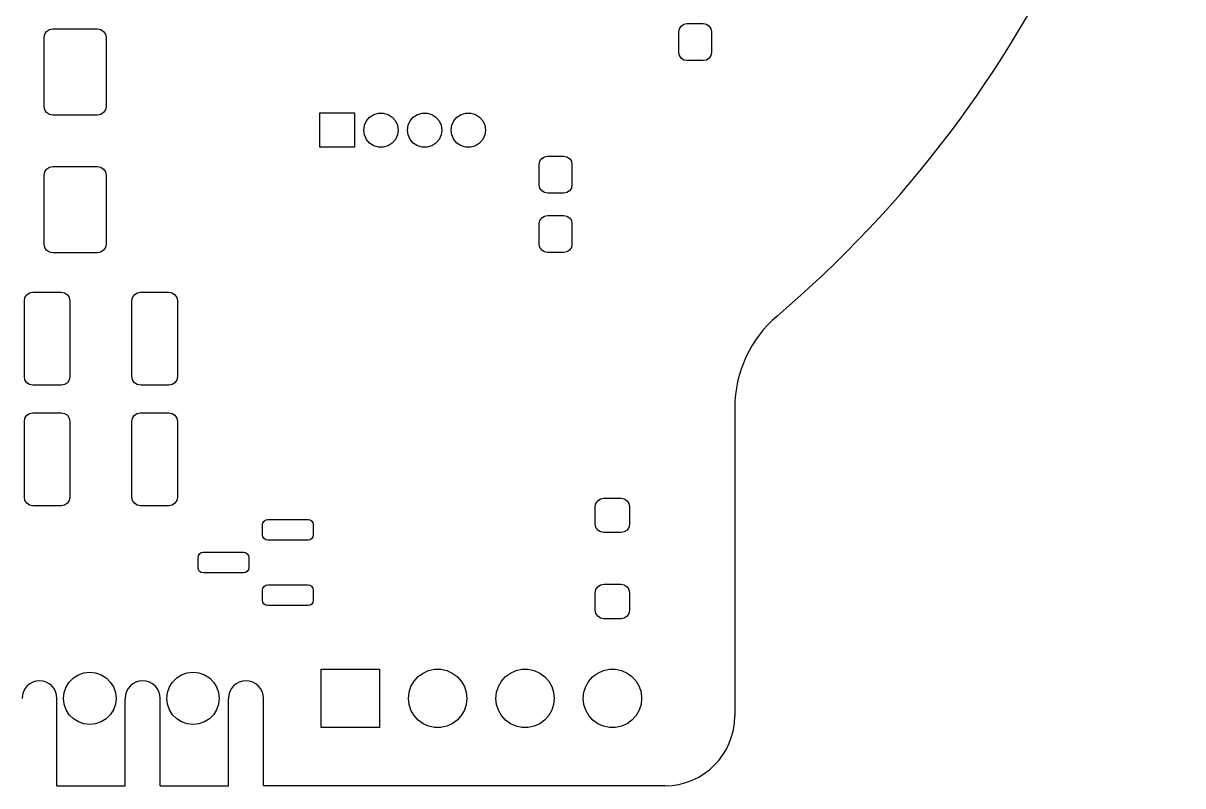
# Model space of a CAD drawing. Extents: x 116 to 183, y -110.2 to -37.6.
# Drawn here: x 149.24 to 182.95, y -110.24 to -88.08 of the extents above; entities that cross this region are included whole.
import ezdxf

# ---------------------------------------------------------------- set-up
doc = ezdxf.new("R2010")
doc.units = 0
doc.layers.add('BLACK', color=7, linetype='CONTINUOUS')

msp = doc.modelspace()

# ---------------------------------------------------------------- linework, layer by layer
at = {"layer": 'BLACK', "linetype": 'CONTINUOUS'}
for p, q in [((149.923223, -88.323223), (150.004329, -88.26903)), ((150.004329, -88.26903), (150.1, -88.25)), ((150.1, -88.25), (151.4, -88.25)), ((151.4, -88.25), (151.495671, -88.26903)), ((151.495671, -88.26903), (151.576777, -88.323223)), ((168.3, -88.3325), (168.318079, -88.241613)), ((168.318079, -88.241613), (168.369562, -88.164562)), ((168.369562, -88.164562), (168.446613, -88.113079)), ((168.446613, -88.113079), (168.5375, -88.095)), ((168.5375, -88.095), (169.0125, -88.095)), ((169.0125, -88.095), (169.103387, -88.113079)), ((169.103387, -88.113079), (169.180438, -88.164562)), ((169.180438, -88.164562), (169.231921, -88.241613)), ((169.231921, -88.241613), (169.25, -88.3325)), ((149.85, -88.5), (149.86903, -88.404329)), ((149.85, -90.5), (149.85, -88.5)), ((149.86903, -88.404329), (149.923223, -88.323223)), ((151.576777, -88.323223), (151.63097, -88.404329)), ((151.63097, -88.404329), (151.65, -88.5)), ((151.65, -88.5), (151.65, -90.5)), ((168.3, -88.9325), (168.3, -88.3325)), ((169.25, -88.3325), (169.25, -88.9325)), ((168.318079, -89.023387), (168.3, -88.9325)), ((169.25, -88.9325), (169.231921, -89.023387)), ((168.369562, -89.100438), (168.318079, -89.023387)), ((168.446613, -89.151921), (168.369562, -89.100438)), ((168.5375, -89.17), (168.446613, -89.151921)), ((169.0125, -89.17), (168.5375, -89.17)), ((169.103387, -89.151921), (169.0125, -89.17)), ((169.180438, -89.100438), (169.103387, -89.151921)), ((169.231921, -89.023387), (169.180438, -89.100438)), ((149.86903, -90.595671), (149.85, -90.5)), ((149.923223, -90.676777), (149.86903, -90.595671)), ((150.004329, -90.73097), (149.923223, -90.676777)), ((151.576777, -90.676777), (151.495671, -90.73097)), ((151.63097, -90.595671), (151.576777, -90.676777)), ((151.65, -90.5), (151.63097, -90.595671)), ((150.1, -90.75), (150.004329, -90.73097)), ((151.4, -90.75), (150.1, -90.75)), ((151.495671, -90.73097), (151.4, -90.75)), ((157.869, -91.686), (157.869, -90.686)), ((157.869, -90.686), (158.869, -90.686)), ((158.869, -90.686), (158.869, -91.686)), ((159.159254, -91.045134), (159.218373, -90.91568)), ((159.218373, -90.91568), (159.31157, -90.808125)), ((159.31157, -90.808125), (159.431292, -90.731184)), ((159.431292, -90.731184), (159.567843, -90.691089)), ((159.567843, -90.691089), (159.710157, -90.691089)), ((159.710157, -90.691089), (159.846708, -90.731184)), ((159.846708, -90.731184), (159.96643, -90.808125)), ((159.96643, -90.808125), (160.059627, -90.91568)), ((160.059627, -90.91568), (160.118746, -91.045134)), ((160.429254, -91.045134), (160.488373, -90.91568)), ((160.488373, -90.91568), (160.58157, -90.808125)), ((160.58157, -90.808125), (160.701292, -90.731184)), ((160.701292, -90.731184), (160.837843, -90.691089)), ((160.837843, -90.691089), (160.980157, -90.691089)), ((160.980157, -90.691089), (161.116708, -90.731184)), ((161.116708, -90.731184), (161.23643, -90.808125)), ((161.23643, -90.808125), (161.329627, -90.91568)), ((161.329627, -90.91568), (161.388746, -91.045134)), ((161.699254, -91.045134), (161.758373, -90.91568)), ((161.758373, -90.91568), (161.85157, -90.808125)), ((161.85157, -90.808125), (161.971292, -90.731184)), ((161.971292, -90.731184), (162.107843, -90.691089)), ((162.107843, -90.691089), (162.250157, -90.691089)), ((162.250157, -90.691089), (162.386708, -90.731184)), ((162.386708, -90.731184), (162.50643, -90.808125)), ((162.50643, -90.808125), (162.599627, -90.91568)), ((162.599627, -90.91568), (162.658746, -91.045134)), ((159.139, -91.186), (159.159254, -91.045134)), ((159.159254, -91.326866), (159.139, -91.186)), ((159.218373, -91.45632), (159.159254, -91.326866)), ((160.118746, -91.326866), (160.059627, -91.45632)), ((160.118746, -91.045134), (160.139, -91.186)), ((160.139, -91.186), (160.118746, -91.326866)), ((160.409, -91.186), (160.429254, -91.045134)), ((160.429254, -91.326866), (160.409, -91.186)), ((160.488373, -91.45632), (160.429254, -91.326866)), ((161.388746, -91.326866), (161.329627, -91.45632)), ((161.388746, -91.045134), (161.409, -91.186)), ((161.409, -91.186), (161.388746, -91.326866)), ((161.679, -91.186), (161.699254, -91.045134)), ((161.699254, -91.326866), (161.679, -91.186)), ((161.758373, -91.45632), (161.699254, -91.326866)), ((162.658746, -91.326866), (162.599627, -91.45632)), ((162.658746, -91.045134), (162.679, -91.186)), ((162.679, -91.186), (162.658746, -91.326866)), ((158.869, -91.686), (157.869, -91.686)), ((159.31157, -91.563875), (159.218373, -91.45632)), ((159.431292, -91.640816), (159.31157, -91.563875)), ((159.567843, -91.680911), (159.431292, -91.640816)), ((159.710157, -91.680911), (159.567843, -91.680911)), ((159.846708, -91.640816), (159.710157, -91.680911)), ((159.96643, -91.563875), (159.846708, -91.640816)), ((160.059627, -91.45632), (159.96643, -91.563875)), ((160.58157, -91.563875), (160.488373, -91.45632)), ((160.701292, -91.640816), (160.58157, -91.563875)), ((160.837843, -91.680911), (160.701292, -91.640816)), ((160.980157, -91.680911), (160.837843, -91.680911)), ((161.116708, -91.640816), (160.980157, -91.680911)), ((161.23643, -91.563875), (161.116708, -91.640816)), ((161.329627, -91.45632), (161.23643, -91.563875)), ((161.85157, -91.563875), (161.758373, -91.45632)), ((161.971292, -91.640816), (161.85157, -91.563875)), ((162.107843, -91.680911), (161.971292, -91.640816)), ((162.250157, -91.680911), (162.107843, -91.680911)), ((162.386708, -91.640816), (162.250157, -91.680911)), ((162.50643, -91.563875), (162.386708, -91.640816)), ((162.599627, -91.45632), (162.50643, -91.563875)), ((164.262079, -92.091613), (164.313562, -92.014562)), ((164.313562, -92.014562), (164.390613, -91.963079)), ((164.390613, -91.963079), (164.4815, -91.945)), ((164.4815, -91.945), (164.9565, -91.945)), ((164.9565, -91.945), (165.047387, -91.963079)), ((165.047387, -91.963079), (165.124438, -92.014562)), ((165.124438, -92.014562), (165.175921, -92.091613)), ((149.86903, -92.404329), (149.923223, -92.323223)), ((149.923223, -92.323223), (150.004329, -92.26903)), ((150.004329, -92.26903), (150.1, -92.25)), ((150.1, -92.25), (151.4, -92.25)), ((151.4, -92.25), (151.495671, -92.26903)), ((151.495671, -92.26903), (151.576777, -92.323223)), ((151.576777, -92.323223), (151.63097, -92.404329)), ((164.244, -92.1825), (164.262079, -92.091613)), ((164.244, -92.7825), (164.244, -92.1825)), ((165.175921, -92.091613), (165.194, -92.1825)), ((165.194, -92.1825), (165.194, -92.7825)), ((149.85, -92.5), (149.86903, -92.404329)), ((149.85, -94.5), (149.85, -92.5)), ((151.63097, -92.404329), (151.65, -92.5)), ((151.65, -92.5), (151.65, -94.5)), ((164.262079, -92.873387), (164.244, -92.7825)), ((164.313562, -92.950438), (164.262079, -92.873387)), ((164.390613, -93.001921), (164.313562, -92.950438)), ((164.4815, -93.02), (164.390613, -93.001921)), ((164.9565, -93.02), (164.4815, -93.02)), ((165.047387, -93.001921), (164.9565, -93.02)), ((165.124438, -92.950438), (165.047387, -93.001921)), ((165.175921, -92.873387), (165.124438, -92.950438)), ((165.194, -92.7825), (165.175921, -92.873387)), ((164.313562, -93.739562), (164.390613, -93.688079)), ((164.390613, -93.688079), (164.4815, -93.67)), ((164.4815, -93.67), (164.9565, -93.67)), ((164.9565, -93.67), (165.047387, -93.688079)), ((165.047387, -93.688079), (165.124438, -93.739562)), ((164.244, -93.9075), (164.262079, -93.816613)), ((164.244, -94.5075), (164.244, -93.9075)), ((164.262079, -93.816613), (164.313562, -93.739562)), ((165.124438, -93.739562), (165.175921, -93.816613)), ((165.175921, -93.816613), (165.194, -93.9075)), ((165.194, -93.9075), (165.194, -94.5075)), ((149.86903, -94.595671), (149.85, -94.5)), ((149.923223, -94.676777), (149.86903, -94.595671)), ((150.004329, -94.73097), (149.923223, -94.676777)), ((151.576777, -94.676777), (151.495671, -94.73097)), ((151.63097, -94.595671), (151.576777, -94.676777)), ((151.65, -94.5), (151.63097, -94.595671)), ((164.262079, -94.598387), (164.244, -94.5075)), ((164.313562, -94.675438), (164.262079, -94.598387)), ((164.390613, -94.726921), (164.313562, -94.675438)), ((165.124438, -94.675438), (165.047387, -94.726921)), ((165.175921, -94.598387), (165.124438, -94.675438)), ((165.194, -94.5075), (165.175921, -94.598387)), ((150.1, -94.75), (150.004329, -94.73097)), ((151.4, -94.75), (150.1, -94.75)), ((151.495671, -94.73097), (151.4, -94.75)), ((164.4815, -94.745), (164.390613, -94.726921)), ((164.9565, -94.745), (164.4815, -94.745)), ((165.047387, -94.726921), (164.9565, -94.745)), ((149.275, -96.15), (149.29403, -96.054329)), ((149.29403, -96.054329), (149.348223, -95.973223)), ((149.348223, -95.973223), (149.429329, -95.91903)), ((149.429329, -95.91903), (149.525, -95.9)), ((149.525, -95.9), (150.35, -95.9)), ((150.35, -95.9), (150.445671, -95.91903)), ((150.445671, -95.91903), (150.526777, -95.973223)), ((150.526777, -95.973223), (150.58097, -96.054329)), ((150.58097, -96.054329), (150.6, -96.15)), ((152.4, -96.15), (152.41903, -96.054329)), ((152.41903, -96.054329), (152.473223, -95.973223)), ((152.473223, -95.973223), (152.554329, -95.91903)), ((152.554329, -95.91903), (152.65, -95.9)), ((152.65, -95.9), (153.475, -95.9)), ((153.475, -95.9), (153.570671, -95.91903)), ((153.570671, -95.91903), (153.651777, -95.973223)), ((153.651777, -95.973223), (153.70597, -96.054329)), ((153.70597, -96.054329), (153.725, -96.15)), ((149.275, -98.35), (149.275, -96.15)), ((150.6, -96.15), (150.6, -98.35)), ((152.4, -98.35), (152.4, -96.15)), ((153.725, -96.15), (153.725, -98.35)), ((149.29403, -98.445671), (149.275, -98.35)), ((150.6, -98.35), (150.58097, -98.445671)), ((152.41903, -98.445671), (152.4, -98.35)), ((153.725, -98.35), (153.70597, -98.445671)), ((149.348223, -98.526777), (149.29403, -98.445671)), ((149.429329, -98.58097), (149.348223, -98.526777)), ((149.525, -98.6), (149.429329, -98.58097)), ((150.35, -98.6), (149.525, -98.6)), ((150.445671, -98.58097), (150.35, -98.6)), ((150.526777, -98.526777), (150.445671, -98.58097)), ((150.58097, -98.445671), (150.526777, -98.526777)), ((152.473223, -98.526777), (152.41903, -98.445671)), ((152.554329, -98.58097), (152.473223, -98.526777)), ((152.65, -98.6), (152.554329, -98.58097)), ((153.475, -98.6), (152.65, -98.6)), ((153.570671, -98.58097), (153.475, -98.6)), ((153.651777, -98.526777), (153.570671, -98.58097)), ((153.70597, -98.445671), (153.651777, -98.526777)), ((149.348223, -99.473223), (149.429329, -99.41903)), ((149.429329, -99.41903), (149.525, -99.4)), ((149.525, -99.4), (150.35, -99.4)), ((150.35, -99.4), (150.445671, -99.41903)), ((150.445671, -99.41903), (150.526777, -99.473223)), ((152.473223, -99.473223), (152.554329, -99.41903)), ((152.554329, -99.41903), (152.65, -99.4)), ((152.65, -99.4), (153.475, -99.4)), ((153.475, -99.4), (153.570671, -99.41903)), ((153.570671, -99.41903), (153.651777, -99.473223)), ((169.927313, -99.254504), (169.927313, -108.204)), ((149.275, -99.65), (149.29403, -99.554329)), ((149.275, -101.85), (149.275, -99.65)), ((149.29403, -99.554329), (149.348223, -99.473223)), ((150.526777, -99.473223), (150.58097, -99.554329)), ((150.58097, -99.554329), (150.6, -99.65)), ((150.6, -99.65), (150.6, -101.85)), ((152.4, -99.65), (152.41903, -99.554329)), ((152.4, -101.85), (152.4, -99.65)), ((152.41903, -99.554329), (152.473223, -99.473223)), ((153.651777, -99.473223), (153.70597, -99.554329)), ((153.70597, -99.554329), (153.725, -99.65)), ((153.725, -99.65), (153.725, -101.85)), ((149.29403, -101.945671), (149.275, -101.85)), ((149.348223, -102.026777), (149.29403, -101.945671)), ((149.429329, -102.08097), (149.348223, -102.026777)), ((149.525, -102.1), (149.429329, -102.08097)), ((150.35, -102.1), (149.525, -102.1)), ((150.445671, -102.08097), (150.35, -102.1)), ((150.526777, -102.026777), (150.445671, -102.08097)), ((150.58097, -101.945671), (150.526777, -102.026777)), ((150.6, -101.85), (150.58097, -101.945671)), ((152.41903, -101.945671), (152.4, -101.85)), ((152.473223, -102.026777), (152.41903, -101.945671)), ((152.554329, -102.08097), (152.473223, -102.026777)), ((152.65, -102.1), (152.554329, -102.08097)), ((153.475, -102.1), (152.65, -102.1)), ((153.570671, -102.08097), (153.475, -102.1)), ((153.651777, -102.026777), (153.570671, -102.08097)), ((153.70597, -101.945671), (153.651777, -102.026777)), ((153.725, -101.85), (153.70597, -101.945671)), ((165.87, -102.132), (165.88903, -102.036329)), ((165.87, -102.632), (165.87, -102.132)), ((165.88903, -102.036329), (165.943223, -101.955223)), ((165.943223, -101.955223), (166.024329, -101.90103)), ((166.024329, -101.90103), (166.12, -101.882)), ((166.12, -101.882), (166.62, -101.882)), ((166.62, -101.882), (166.715671, -101.90103)), ((166.715671, -101.90103), (166.796777, -101.955223)), ((166.796777, -101.955223), (166.85097, -102.036329)), ((166.85097, -102.036329), (166.87, -102.132)), ((166.87, -102.132), (166.87, -102.632)), ((156.2, -102.65), (156.211418, -102.592597)), ((156.2, -102.95), (156.2, -102.65)), ((156.211418, -102.592597), (156.243934, -102.543934)), ((156.243934, -102.543934), (156.292597, -102.511418)), ((156.292597, -102.511418), (156.35, -102.5)), ((156.35, -102.5), (157.525, -102.5)), ((157.525, -102.5), (157.582403, -102.511418)), ((157.582403, -102.511418), (157.631066, -102.543934)), ((157.631066, -102.543934), (157.663582, -102.592597)), ((157.663582, -102.592597), (157.675, -102.65)), ((157.675, -102.65), (157.675, -102.95)), ((165.88903, -102.727671), (165.87, -102.632)), ((165.943223, -102.808777), (165.88903, -102.727671)), ((166.024329, -102.86297), (165.943223, -102.808777)), ((166.796777, -102.808777), (166.715671, -102.86297)), ((166.85097, -102.727671), (166.796777, -102.808777)), ((166.87, -102.632), (166.85097, -102.727671)), ((156.211418, -103.007403), (156.2, -102.95)), ((156.243934, -103.056066), (156.211418, -103.007403)), ((156.292597, -103.088582), (156.243934, -103.056066)), ((156.35, -103.1), (156.292597, -103.088582)), ((157.525, -103.1), (156.35, -103.1)), ((157.582403, -103.088582), (157.525, -103.1)), ((157.631066, -103.056066), (157.582403, -103.088582)), ((157.663582, -103.007403), (157.631066, -103.056066)), ((157.675, -102.95), (157.663582, -103.007403)), ((166.12, -102.882), (166.024329, -102.86297)), ((166.62, -102.882), (166.12, -102.882)), ((166.715671, -102.86297), (166.62, -102.882)), ((154.368934, -103.493934), (154.417597, -103.461418)), ((154.417597, -103.461418), (154.475, -103.45)), ((154.475, -103.45), (155.65, -103.45)), ((155.65, -103.45), (155.707403, -103.461418)), ((155.707403, -103.461418), (155.756066, -103.493934)), ((154.325, -103.6), (154.336418, -103.542597)), ((154.325, -103.9), (154.325, -103.6)), ((154.336418, -103.542597), (154.368934, -103.493934)), ((155.756066, -103.493934), (155.788582, -103.542597)), ((155.788582, -103.542597), (155.8, -103.6)), ((155.8, -103.6), (155.8, -103.9)), ((154.336418, -103.957403), (154.325, -103.9)), ((154.368934, -104.006066), (154.336418, -103.957403)), ((154.417597, -104.038582), (154.368934, -104.006066)), ((154.475, -104.05), (154.417597, -104.038582)), ((155.65, -104.05), (154.475, -104.05)), ((155.707403, -104.038582), (155.65, -104.05)), ((155.756066, -104.006066), (155.707403, -104.038582)), ((155.788582, -103.957403), (155.756066, -104.006066)), ((155.8, -103.9), (155.788582, -103.957403)), ((156.2, -104.55), (156.211418, -104.492597)), ((156.211418, -104.492597), (156.243934, -104.443934)), ((156.243934, -104.443934), (156.292597, -104.411418)), ((156.292597, -104.411418), (156.35, -104.4)), ((156.35, -104.4), (157.525, -104.4)), ((157.525, -104.4), (157.582403, -104.411418)), ((157.582403, -104.411418), (157.631066, -104.443934)), ((157.631066, -104.443934), (157.663582, -104.492597)), ((157.663582, -104.492597), (157.675, -104.55)), ((165.88903, -104.536329), (165.943223, -104.455223)), ((165.943223, -104.455223), (166.024329, -104.40103)), ((166.024329, -104.40103), (166.12, -104.382)), ((166.12, -104.382), (166.62, -104.382)), ((166.62, -104.382), (166.715671, -104.40103)), ((166.715671, -104.40103), (166.796777, -104.455223)), ((166.796777, -104.455223), (166.85097, -104.536329)), ((156.2, -104.85), (156.2, -104.55)), ((157.675, -104.55), (157.675, -104.85)), ((165.87, -104.632), (165.88903, -104.536329)), ((165.87, -105.132), (165.87, -104.632)), ((166.85097, -104.536329), (166.87, -104.632)), ((166.87, -104.632), (166.87, -105.132)), ((156.211418, -104.907403), (156.2, -104.85)), ((156.243934, -104.956066), (156.211418, -104.907403)), ((156.292597, -104.988582), (156.243934, -104.956066)), ((156.35, -105), (156.292597, -104.988582)), ((157.525, -105), (156.35, -105)), ((157.582403, -104.988582), (157.525, -105)), ((157.631066, -104.956066), (157.582403, -104.988582)), ((157.663582, -104.907403), (157.631066, -104.956066)), ((157.675, -104.85), (157.663582, -104.907403)), ((165.88903, -105.227671), (165.87, -105.132)), ((166.87, -105.132), (166.85097, -105.227671)), ((165.943223, -105.308777), (165.88903, -105.227671)), ((166.024329, -105.36297), (165.943223, -105.308777)), ((166.12, -105.382), (166.024329, -105.36297)), ((166.62, -105.382), (166.12, -105.382)), ((166.715671, -105.36297), (166.62, -105.382)), ((166.796777, -105.308777), (166.715671, -105.36297)), ((166.85097, -105.227671), (166.796777, -105.308777)), ((157.9, -108.546), (157.9, -106.846)), ((157.9, -106.846), (159.6, -106.846)), ((159.6, -106.846), (159.6, -108.546)), ((161.027336, -106.887602), (161.201151, -106.850656)), ((161.201151, -106.850656), (161.378849, -106.850656)), ((161.378849, -106.850656), (161.552664, -106.887602)), ((163.567336, -106.887602), (163.741151, -106.850656)), ((163.741151, -106.850656), (163.918849, -106.850656)), ((163.918849, -106.850656), (164.092664, -106.887602)), ((166.107336, -106.887602), (166.281151, -106.850656)), ((166.281151, -106.850656), (166.458849, -106.850656)), ((166.458849, -106.850656), (166.632664, -106.887602)), ((150.582244, -107.220901), (150.702901, -107.100244)), ((150.702901, -107.100244), (150.847381, -107.009462)), ((150.847381, -107.009462), (151.008439, -106.953105)), ((151.008439, -106.953105), (151.178, -106.934)), ((151.178, -106.934), (151.347561, -106.953105)), ((151.347561, -106.953105), (151.508619, -107.009462)), ((151.508619, -107.009462), (151.653099, -107.100244)), ((151.653099, -107.100244), (151.773756, -107.220901)), ((153.582244, -107.220901), (153.702901, -107.100244)), ((153.702901, -107.100244), (153.847381, -107.009462)), ((153.847381, -107.009462), (154.008439, -106.953105)), ((154.008439, -106.953105), (154.178, -106.934)), ((154.178, -106.934), (154.347561, -106.953105)), ((154.347561, -106.953105), (154.508619, -107.009462)), ((154.508619, -107.009462), (154.653099, -107.100244)), ((154.653099, -107.100244), (154.773756, -107.220901)), ((160.602336, -107.196383), (160.721239, -107.064327)), ((160.721239, -107.064327), (160.865, -106.959878)), ((160.865, -106.959878), (161.027336, -106.887602)), ((161.552664, -106.887602), (161.715, -106.959878)), ((161.715, -106.959878), (161.858761, -107.064327)), ((161.858761, -107.064327), (161.977664, -107.196383)), ((163.142336, -107.196383), (163.261239, -107.064327)), ((163.261239, -107.064327), (163.405, -106.959878)), ((163.405, -106.959878), (163.567336, -106.887602)), ((164.092664, -106.887602), (164.255, -106.959878)), ((164.255, -106.959878), (164.398761, -107.064327)), ((164.398761, -107.064327), (164.517664, -107.196383)), ((165.682336, -107.196383), (165.801239, -107.064327)), ((165.801239, -107.064327), (165.945, -106.959878)), ((165.945, -106.959878), (166.107336, -106.887602)), ((166.632664, -106.887602), (166.795, -106.959878)), ((166.795, -106.959878), (166.938761, -107.064327)), ((166.938761, -107.064327), (167.057664, -107.196383)), ((150.416, -107.696), (150.435105, -107.526439)), ((150.435105, -107.526439), (150.491462, -107.365381)), ((150.491462, -107.365381), (150.582244, -107.220901)), ((151.773756, -107.220901), (151.864538, -107.365381)), ((151.864538, -107.365381), (151.920895, -107.526439)), ((151.920895, -107.526439), (151.94, -107.696)), ((153.416, -107.696), (153.435105, -107.526439)), ((153.435105, -107.526439), (153.491462, -107.365381)), ((153.491462, -107.365381), (153.582244, -107.220901)), ((154.773756, -107.220901), (154.864538, -107.365381)), ((154.864538, -107.365381), (154.920895, -107.526439)), ((154.920895, -107.526439), (154.94, -107.696)), ((160.44, -107.696), (160.458575, -107.519275)), ((160.458575, -107.519275), (160.513486, -107.350274)), ((160.513486, -107.350274), (160.602336, -107.196383)), ((161.977664, -107.196383), (162.066514, -107.350274)), ((162.066514, -107.350274), (162.121425, -107.519275)), ((162.121425, -107.519275), (162.14, -107.696)), ((162.98, -107.696), (162.998575, -107.519275)), ((162.998575, -107.519275), (163.053486, -107.350274)), ((163.053486, -107.350274), (163.142336, -107.196383)), ((164.517664, -107.196383), (164.606514, -107.350274)), ((164.606514, -107.350274), (164.661425, -107.519275)), ((164.661425, -107.519275), (164.68, -107.696)), ((165.52, -107.696), (165.538575, -107.519275)), ((165.538575, -107.519275), (165.593486, -107.350274)), ((165.593486, -107.350274), (165.682336, -107.196383)), ((167.057664, -107.196383), (167.146514, -107.350274)), ((167.146514, -107.350274), (167.201425, -107.519275)), ((167.201425, -107.519275), (167.22, -107.696)), ((150.224, -110.236002), (150.224, -107.696)), ((150.435105, -107.865561), (150.416, -107.696)), ((150.491462, -108.026619), (150.435105, -107.865561)), ((151.920895, -107.865561), (151.864538, -108.026619)), ((151.94, -107.696), (151.920895, -107.865561)), ((152.208, -110.236002), (152.208, -107.696)), ((153.224, -110.236002), (153.224, -107.696)), ((153.435105, -107.865561), (153.416, -107.696)), ((153.491462, -108.026619), (153.435105, -107.865561)), ((154.920895, -107.865561), (154.864538, -108.026619)), ((154.94, -107.696), (154.920895, -107.865561)), ((155.208, -110.236002), (155.208, -107.696)), ((156.224, -110.236002), (156.224, -107.696)), ((160.458575, -107.872725), (160.44, -107.696)), ((162.14, -107.696), (162.121425, -107.872725)), ((162.998575, -107.872725), (162.98, -107.696)), ((164.68, -107.696), (164.661425, -107.872725)), ((165.538575, -107.872725), (165.52, -107.696)), ((167.22, -107.696), (167.201425, -107.872725)), ((150.582244, -108.171099), (150.491462, -108.026619)), ((150.702901, -108.291756), (150.582244, -108.171099)), ((151.773756, -108.171099), (151.653099, -108.291756)), ((151.864538, -108.026619), (151.773756, -108.171099)), ((153.582244, -108.171099), (153.491462, -108.026619)), ((153.702901, -108.291756), (153.582244, -108.171099)), ((154.773756, -108.171099), (154.653099, -108.291756)), ((154.864538, -108.026619), (154.773756, -108.171099)), ((160.513486, -108.041726), (160.458575, -107.872725)), ((160.602336, -108.195617), (160.513486, -108.041726)), ((160.721239, -108.327673), (160.602336, -108.195617)), ((161.977664, -108.195617), (161.858761, -108.327673)), ((162.066514, -108.041726), (161.977664, -108.195617)), ((162.121425, -107.872725), (162.066514, -108.041726)), ((163.053486, -108.041726), (162.998575, -107.872725)), ((163.142336, -108.195617), (163.053486, -108.041726)), ((163.261239, -108.327673), (163.142336, -108.195617)), ((164.517664, -108.195617), (164.398761, -108.327673)), ((164.606514, -108.041726), (164.517664, -108.195617)), ((164.661425, -107.872725), (164.606514, -108.041726)), ((165.593486, -108.041726), (165.538575, -107.872725)), ((165.682336, -108.195617), (165.593486, -108.041726)), ((165.801239, -108.327673), (165.682336, -108.195617)), ((167.057664, -108.195617), (166.938761, -108.327673)), ((167.146514, -108.041726), (167.057664, -108.195617)), ((167.201425, -107.872725), (167.146514, -108.041726)), ((150.847381, -108.382538), (150.702901, -108.291756)), ((151.008439, -108.438895), (150.847381, -108.382538)), ((151.178, -108.458), (151.008439, -108.438895)), ((151.347561, -108.438895), (151.178, -108.458)), ((151.508619, -108.382538), (151.347561, -108.438895)), ((151.653099, -108.291756), (151.508619, -108.382538)), ((153.847381, -108.382538), (153.702901, -108.291756)), ((154.008439, -108.438895), (153.847381, -108.382538)), ((154.178, -108.458), (154.008439, -108.438895)), ((154.347561, -108.438895), (154.178, -108.458)), ((154.508619, -108.382538), (154.347561, -108.438895)), ((154.653099, -108.291756), (154.508619, -108.382538)), ((160.865, -108.432122), (160.721239, -108.327673)), ((161.027336, -108.504398), (160.865, -108.432122)), ((161.201151, -108.541344), (161.027336, -108.504398)), ((161.378849, -108.541344), (161.201151, -108.541344)), ((161.552664, -108.504398), (161.378849, -108.541344)), ((161.715, -108.432122), (161.552664, -108.504398)), ((161.858761, -108.327673), (161.715, -108.432122)), ((163.405, -108.432122), (163.261239, -108.327673)), ((163.567336, -108.504398), (163.405, -108.432122)), ((163.741151, -108.541344), (163.567336, -108.504398)), ((163.918849, -108.541344), (163.741151, -108.541344)), ((164.092664, -108.504398), (163.918849, -108.541344)), ((164.255, -108.432122), (164.092664, -108.504398)), ((164.398761, -108.327673), (164.255, -108.432122)), ((165.945, -108.432122), (165.801239, -108.327673)), ((166.107336, -108.504398), (165.945, -108.432122)), ((166.281151, -108.541344), (166.107336, -108.504398)), ((166.458849, -108.541344), (166.281151, -108.541344)), ((166.632664, -108.504398), (166.458849, -108.541344)), ((166.795, -108.432122), (166.632664, -108.504398)), ((166.938761, -108.327673), (166.795, -108.432122)), ((159.6, -108.546), (157.9, -108.546)), ((150.224, -110.236002), (152.208, -110.236002)), ((153.224, -110.236002), (155.208, -110.236002)), ((167.895311, -110.236), (156.224, -110.236002))]:
    msp.add_line(p, q, dxfattribs=at)
at = {"layer": 'BLACK'}
for centre, radius, start, end in [((149.45048, -71.07428), 33.500022, -49.6070424, -0.0000274), ((173.428, -99.2546), 3.500687, 130.3949489, 179.9984288), ((149.716, -107.696), 0.508, 0, 180), ((152.716, -107.696), 0.508, 0, 180), ((155.716, -107.696), 0.508, 0, 180), ((167.8952, -108.2039), 2.032113, -89.9968703, -0.0028195)]:
    msp.add_arc(centre, radius, start, end, dxfattribs=at)

doc.saveas('drawing.dxf')
